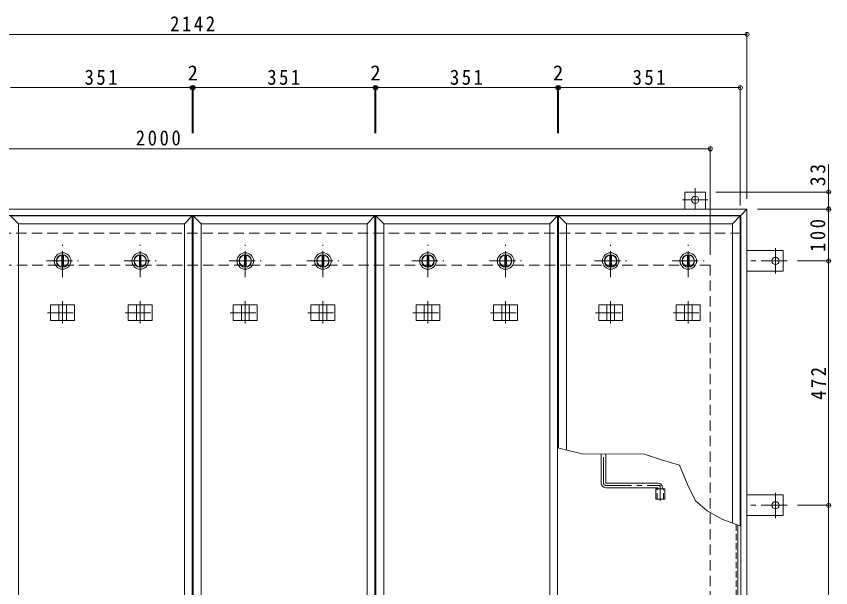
# Model space of a CAD drawing. Units: millimetres at full size, sheet at 1:10. Extents: x -2685 to 2761, y -1962 to 1902.
# Drawn here: x -1675 to -101, y 644 to 1748 of the extents above; entities that cross this region are included whole.
import ezdxf
from ezdxf.enums import TextEntityAlignment as Align

# ---------------------------------------------------------------- set-up
doc = ezdxf.new("R2010")
doc.units = ezdxf.units.MM
doc.header["$LTSCALE"] = 10
doc.header["$PDMODE"] = 32
doc.header["$PDSIZE"] = 8
for name, pattern in [('CHAIN1', [8, 5, -1, 1, -1]), ('DASHED1', [1.8, 1.2, -0.6]), ('DASHED2', [3, 2, -1])]:
    doc.linetypes.add(name, pattern=pattern)
for name, color, linetype, lineweight in [('0-1_躯体', 2, 'DASHED2', 9), ('0-2_仕上', 4, 'Continuous', 9), ('0-3_建具', 4, 'Continuous', 9), ('0-5_寸法', 7, 'Continuous', 9), ('0-6_ハッチ', 6, 'Continuous', 9), ('0-A', 3, 'CHAIN1', 9), ('0-C', 2, 'Continuous', 9), ('0-E', 3, 'Continuous', 9), ('0-F', 7, 'Continuous', 9)]:
    doc.layers.add(name, color=color, linetype=linetype, lineweight=lineweight)
doc.styles.add('ＭＳ ゴシック', font='')
doc.styles.get('ＭＳ ゴシック').set_extended_font_data('MS Gothic')

msp = doc.modelspace()

# ---------------------------------------------------------------- linework, layer by layer
at = {"layer": '0-1_躯体'}
for p, q in [((-274.54, 1329.7), (-2392.54, 1329.7)), ((-2333.54, 1267.7), (-333.54, 1267.7)), ((-333.54, -132.3), (-333.54, 1267.7))]:
    msp.add_line(p, q, dxfattribs=at)
at = {"layer": '0-2_仕上'}
for p, q in [((-1334.54, -227.3), (-1334.54, 1362.7)), ((-1332.54, -227.3), (-1332.54, 1362.7)), ((-981.54, -227.3), (-981.54, 1362.7)), ((-979.54, -227.3), (-979.54, 1362.7)), ((-628.54, -227.3), (-628.54, 1362.7)), ((-626.54, 914.51), (-626.54, 1362.7)), ((-275.54, 763.47), (-275.54, 1362.7)), ((-1670.54, -212.3), (-1670.54, 1347.7)), ((-1349.54, -212.3), (-1349.54, 1347.7)), ((-1317.54, -212.3), (-1317.54, 1347.7)), ((-996.54, -212.3), (-996.54, 1347.7)), ((-964.54, -212.3), (-964.54, 1347.7)), ((-643.54, -212.3), (-643.54, 1347.7)), ((-611.54, 910.82), (-611.54, 1347.7)), ((-290.54, 769.28), (-290.54, 1347.7))]:
    msp.add_line(p, q, dxfattribs=at)
at = {"layer": '0-2_仕上', "color": 3, "linetype": 'DASHED1'}
for p, q in [((-436.39, 815.2), (-436.39, 835.2)), ((-423.69, 815.2), (-423.69, 835.2))]:
    msp.add_line(p, q, dxfattribs=at)
at = {"layer": '0-2_仕上', "color": 3}
for p, q in [((-421.39, 815.2), (-421.39, 835.2)), ((-438.69, 815.2), (-421.39, 815.2))]:
    msp.add_line(p, q, dxfattribs=at)
at = {"layer": '0-2_仕上'}
for points in [[(-1670.54, 1347.7), (-1685.54, 1362.7), (-1334.54, 1362.7)], [(-1670.54, 1347.7), (-1349.54, 1347.7), (-1334.54, 1362.7)], [(-1317.54, 1347.7), (-1332.54, 1362.7), (-981.54, 1362.7)], [(-1317.54, 1347.7), (-996.54, 1347.7), (-981.54, 1362.7)], [(-964.54, 1347.7), (-979.54, 1362.7), (-628.54, 1362.7)], [(-964.54, 1347.7), (-643.54, 1347.7), (-628.54, 1362.7)], [(-611.54, 1347.7), (-626.54, 1362.7), (-275.54, 1362.7)], [(-611.54, 1347.7), (-290.54, 1347.7), (-275.54, 1362.7)]]:
    msp.add_lwpolyline(points, dxfattribs=at)
at = {"layer": '0-2_仕上', "color": 3}
msp.add_lwpolyline([(-438.69, 815.2), (-438.69, 835.2), (-421.39, 835.2)], dxfattribs=at)
at = {"layer": '0-3_建具', "color": 2}
for p, q in [((-262.54, 1375.7), (-2404.54, 1375.7)), ((-262.54, 1375.7), (-274.54, 1363.7)), ((-262.54, -240.3), (-262.54, 1375.7)), ((-274.54, 1363.7), (-2392.54, 1363.7)), ((-274.54, -228.3), (-274.54, 1363.7))]:
    msp.add_line(p, q, dxfattribs=at)
at = {"layer": '0-3_建具', "linetype": 'CHAIN1'}
for p, q in [((-1585.04, 1197.82), (-1585.04, 1154.58)), ((-1435.04, 1197.82), (-1435.04, 1154.58)), ((-1232.04, 1197.82), (-1232.04, 1154.58)), ((-1082.04, 1197.82), (-1082.04, 1154.58)), ((-879.04, 1197.82), (-879.04, 1154.58)), ((-729.04, 1197.82), (-729.04, 1154.58)), ((-526.04, 1197.82), (-526.04, 1154.58)), ((-376.04, 1197.82), (-376.04, 1154.58)), ((-1614.45, 1175.7), (-1555.63, 1175.7)), ((-1464.45, 1175.7), (-1405.63, 1175.7)), ((-1261.45, 1175.7), (-1202.63, 1175.7)), ((-1111.45, 1175.7), (-1052.63, 1175.7)), ((-908.45, 1175.7), (-849.63, 1175.7)), ((-758.45, 1175.7), (-699.63, 1175.7)), ((-555.45, 1175.7), (-496.63, 1175.7)), ((-405.45, 1175.7), (-346.63, 1175.7))]:
    msp.add_line(p, q, dxfattribs=at)
at = {"layer": '0-3_建具'}
for p, q in [((-1608.13, 1190.7), (-1608.13, 1160.7)), ((-1608.13, 1190.7), (-1561.96, 1190.7)), ((-1592.54, 1190.7), (-1592.54, 1160.7)), ((-1577.54, 1190.7), (-1577.54, 1160.7)), ((-1561.96, 1190.7), (-1561.96, 1160.7)), ((-1458.13, 1190.7), (-1458.13, 1160.7)), ((-1458.13, 1190.7), (-1411.96, 1190.7)), ((-1442.54, 1190.7), (-1442.54, 1160.7)), ((-1427.54, 1190.7), (-1427.54, 1160.7)), ((-1411.96, 1190.7), (-1411.96, 1160.7)), ((-1255.13, 1190.7), (-1255.13, 1160.7)), ((-1255.13, 1190.7), (-1208.96, 1190.7)), ((-1239.54, 1190.7), (-1239.54, 1160.7)), ((-1224.54, 1190.7), (-1224.54, 1160.7)), ((-1208.96, 1190.7), (-1208.96, 1160.7)), ((-1105.13, 1190.7), (-1105.13, 1160.7)), ((-1105.13, 1190.7), (-1058.96, 1190.7)), ((-1089.54, 1190.7), (-1089.54, 1160.7)), ((-1074.54, 1190.7), (-1074.54, 1160.7)), ((-1058.96, 1190.7), (-1058.96, 1160.7)), ((-902.13, 1190.7), (-902.13, 1160.7)), ((-902.13, 1190.7), (-855.96, 1190.7)), ((-886.54, 1190.7), (-886.54, 1160.7)), ((-871.54, 1190.7), (-871.54, 1160.7)), ((-855.96, 1190.7), (-855.96, 1160.7)), ((-752.13, 1190.7), (-752.13, 1160.7)), ((-752.13, 1190.7), (-705.96, 1190.7)), ((-736.54, 1190.7), (-736.54, 1160.7)), ((-721.54, 1190.7), (-721.54, 1160.7)), ((-705.96, 1190.7), (-705.96, 1160.7)), ((-549.13, 1190.7), (-549.13, 1160.7)), ((-549.13, 1190.7), (-502.96, 1190.7)), ((-533.54, 1190.7), (-533.54, 1160.7)), ((-518.54, 1190.7), (-518.54, 1160.7)), ((-502.96, 1190.7), (-502.96, 1160.7)), ((-399.13, 1190.7), (-399.13, 1160.7)), ((-399.13, 1190.7), (-352.96, 1190.7)), ((-383.54, 1190.7), (-383.54, 1160.7)), ((-368.54, 1190.7), (-368.54, 1160.7)), ((-352.96, 1190.7), (-352.96, 1160.7)), ((-1608.13, 1160.7), (-1561.96, 1160.7)), ((-1458.13, 1160.7), (-1411.96, 1160.7)), ((-1255.13, 1160.7), (-1208.96, 1160.7)), ((-1105.13, 1160.7), (-1058.96, 1160.7)), ((-902.13, 1160.7), (-855.96, 1160.7)), ((-752.13, 1160.7), (-705.96, 1160.7)), ((-549.13, 1160.7), (-502.96, 1160.7)), ((-399.13, 1160.7), (-352.96, 1160.7))]:
    msp.add_line(p, q, dxfattribs=at)
at = {"layer": '0-5_寸法'}
for p, q in [((-104.77, 1408.9), (-104.77, 1462.66)), ((-580.73, 903.24), (-628.54, 915)), ((-460.58, 902.52), (-580.73, 903.24)), ((-428.02, 891.72), (-460.58, 902.52)), ((-393.06, 881.03), (-428.02, 891.72)), ((-377.24, 843.57), (-393.06, 881.03)), ((-361.89, 812.12), (-377.24, 843.57)), ((-339.32, 792.88), (-361.89, 812.12)), ((-309.09, 776.46), (-339.32, 792.88)), ((-274.54, 763.09), (-309.09, 776.46))]:
    msp.add_line(p, q, dxfattribs=at)
at = {"layer": '0-6_ハッチ'}
for p, q in [((-544.54, 846.7), (-544.54, 903.03)), ((-535.54, 847.7), (-535.54, 902.97)), ((-435.54, 837.7), (-535.54, 837.7)), ((-534.54, 846.7), (-434.54, 846.7)), ((-434.54, 836.7), (-434.54, 835.2)), ((-425.54, 837.7), (-425.54, 835.2))]:
    msp.add_line(p, q, dxfattribs=at)
at = {"layer": '0-6_ハッチ', "linetype": 'CHAIN1'}
for p, q in [((-540.04, 846.71), (-540.04, 903)), ((-535.53, 842.2), (-430.04, 842.2)), ((-430.04, 812.31), (-430.04, 842.2))]:
    msp.add_line(p, q, dxfattribs=at)
at = {"layer": '0-6_ハッチ'}
for centre, radius, start, end in [((-535.54, 846.7), 9, 180, 270), ((-534.54, 847.7), 1, 180, 270), ((-435.54, 836.7), 1, 0, 90), ((-434.54, 837.7), 9, 0, 90)]:
    msp.add_arc(centre, radius, start, end, dxfattribs=at)
at = {"layer": '0-6_ハッチ', "linetype": 'CHAIN1'}
for centre, radius, start, end in [((-535.53, 846.71), 4.51, 180, 270), ((-434.54, 837.7), 4.5, 0, 89.70431)]:
    msp.add_arc(centre, radius, start, end, dxfattribs=at)
at = {"layer": '0-A', "linetype": 'DASHED1'}
msp.add_line((-283.24, 766.45), (-283.24, -182.6), dxfattribs=at)
at = {"layer": '0-A', "linetype": 'Continuous'}
msp.add_line((-280.04, -185.8), (-280.04, 765.22), dxfattribs=at)
at = {"layer": '0-C', "linetype": 'CHAIN1'}
for p, q in [((-1585.04, 1244.7), (-1585.04, 1306.7)), ((-1435.04, 1244.7), (-1435.04, 1306.7)), ((-1232.04, 1244.7), (-1232.04, 1306.7)), ((-1082.04, 1244.7), (-1082.04, 1306.7)), ((-879.04, 1244.7), (-879.04, 1306.7)), ((-729.04, 1244.7), (-729.04, 1306.7)), ((-526.04, 1244.7), (-526.04, 1306.7)), ((-376.04, 1244.7), (-376.04, 1306.7)), ((-1616.04, 1275.7), (-1554.04, 1275.7)), ((-1466.04, 1275.7), (-1404.04, 1275.7)), ((-1263.04, 1275.7), (-1201.04, 1275.7)), ((-1113.04, 1275.7), (-1051.04, 1275.7)), ((-910.04, 1275.7), (-848.04, 1275.7)), ((-760.04, 1275.7), (-698.04, 1275.7)), ((-557.04, 1275.7), (-495.04, 1275.7)), ((-407.04, 1275.7), (-345.04, 1275.7))]:
    msp.add_line(p, q, dxfattribs=at)
at = {"layer": '0-C'}
for p, q in [((-1586.54, 1287.1), (-1586.54, 1264.3)), ((-1583.54, 1287.1), (-1583.54, 1264.3)), ((-1436.54, 1287.1), (-1436.54, 1264.3)), ((-1433.54, 1287.1), (-1433.54, 1264.3)), ((-1233.54, 1287.1), (-1233.54, 1264.3)), ((-1230.54, 1287.1), (-1230.54, 1264.3)), ((-1083.54, 1287.1), (-1083.54, 1264.3)), ((-1080.54, 1287.1), (-1080.54, 1264.3)), ((-880.54, 1287.1), (-880.54, 1264.3)), ((-877.54, 1287.1), (-877.54, 1264.3)), ((-730.54, 1287.1), (-730.54, 1264.3)), ((-727.54, 1287.1), (-727.54, 1264.3)), ((-527.54, 1287.1), (-527.54, 1264.3)), ((-524.54, 1287.1), (-524.54, 1264.3)), ((-377.54, 1287.1), (-377.54, 1264.3)), ((-374.54, 1287.1), (-374.54, 1264.3))]:
    msp.add_line(p, q, dxfattribs=at)
for centre, radius in [((-1585.04, 1275.7), 16), ((-1435.04, 1275.7), 16), ((-1232.04, 1275.7), 16), ((-1082.04, 1275.7), 16), ((-879.04, 1275.7), 16), ((-729.04, 1275.7), 16), ((-526.04, 1275.7), 16), ((-376.04, 1275.7), 16), ((-1585.04, 1275.7), 12), ((-1585.04, 1275.7), 11.5), ((-1435.04, 1275.7), 12), ((-1435.04, 1275.7), 11.5), ((-1232.04, 1275.7), 12), ((-1232.04, 1275.7), 11.5), ((-1082.04, 1275.7), 12), ((-1082.04, 1275.7), 11.5), ((-879.04, 1275.7), 12), ((-879.04, 1275.7), 11.5), ((-729.04, 1275.7), 12), ((-729.04, 1275.7), 11.5), ((-526.04, 1275.7), 12), ((-526.04, 1275.7), 11.5), ((-376.04, 1275.7), 12), ((-376.04, 1275.7), 11.5)]:
    msp.add_circle(centre, radius, dxfattribs=at)
at = {"layer": '0-E'}
for p, q in [((-382.54, 1408.9), (-342.54, 1408.9)), ((-382.54, 1375.7), (-382.54, 1408.9)), ((-342.54, 1375.7), (-342.54, 1408.9)), ((-262.54, 1295.7), (-192.34, 1295.7)), ((-192.34, 1295.7), (-192.34, 1255.7)), ((-262.54, 1255.7), (-192.34, 1255.7)), ((-262.54, 823.7), (-192.34, 823.7)), ((-192.34, 783.7), (-192.34, 823.7)), ((-262.54, 783.7), (-192.34, 783.7))]:
    msp.add_line(p, q, dxfattribs=at)
at = {"layer": '0-E', "linetype": 'CHAIN1'}
for p, q in [((-362.54, 1416.06), (-362.54, 1375.9)), ((-387.38, 1393.9), (-338.5, 1393.9)), ((-207.34, 1300.54), (-207.34, 1251.66)), ((-185.18, 1275.7), (-262.54, 1275.7)), ((-207.34, 778.86), (-207.34, 827.75)), ((-185.18, 803.7), (-262.54, 803.7))]:
    msp.add_line(p, q, dxfattribs=at)
at = {"layer": '0-E'}
for centre in [(-362.54, 1393.9), (-207.34, 1275.7), (-207.34, 803.7)]:
    msp.add_circle(centre, 7, dxfattribs=at)
at = {"layer": '0-F'}
for p, q in [((-262.54, 1716.41), (-262.54, 1395.7)), ((-2404.54, 1713.41), (-262.54, 1713.41)), ((-1685.54, 1610.62), (-1334.54, 1610.62)), ((-1334.54, 1613.62), (-1334.54, 1522.46)), ((-1334.54, 1610.62), (-1332.54, 1610.62)), ((-1332.54, 1613.62), (-1332.54, 1522.46)), ((-1332.54, 1610.62), (-981.54, 1610.62)), ((-981.54, 1613.62), (-981.54, 1522.46)), ((-981.54, 1610.62), (-979.54, 1610.62)), ((-979.54, 1613.62), (-979.54, 1522.46)), ((-979.54, 1610.62), (-628.54, 1610.62)), ((-628.54, 1613.62), (-628.54, 1522.46)), ((-628.54, 1610.62), (-626.54, 1610.62)), ((-626.54, 1613.62), (-626.54, 1522.46)), ((-626.54, 1610.62), (-275.54, 1610.62)), ((-275.54, 1613.62), (-275.54, 1382.7)), ((-333.54, 1495.42), (-333.54, 1287.7)), ((-2333.54, 1492.42), (-333.54, 1492.42)), ((-101.77, 1408.9), (-322.54, 1408.9)), ((-104.77, 1375.7), (-104.77, 1408.9)), ((-101.77, 1375.7), (-242.54, 1375.7)), ((-104.77, 1375.7), (-104.77, 1275.7)), ((-101.77, 1275.7), (-165.18, 1275.7)), ((-104.77, 1275.7), (-104.77, 803.7)), ((-101.77, 803.7), (-165.18, 803.7)), ((-104.77, 803.7), (-104.77, 331.7))]:
    msp.add_line(p, q, dxfattribs=at)
for p in [(-262.54, 1713.41), (-1334.54, 1610.62), (-1332.54, 1610.62), (-981.54, 1610.62), (-979.54, 1610.62), (-628.54, 1610.62), (-626.54, 1610.62), (-275.54, 1610.62), (-333.54, 1492.42), (-104.77, 1408.9), (-104.77, 1375.7), (-104.77, 1275.7), (-104.77, 803.7)]:
    msp.add_point(p, dxfattribs=at)

# ---------------------------------------------------------------- texts
at = {"layer": '0-F', "color": 2, "style": 'ＭＳ ゴシック'}
for p in [(-1343.54, 1615.62), (-990.54, 1615.62), (-637.54, 1615.62)]:
    msp.add_text('2', height=29.33, dxfattribs=at).set_placement(p, align=Align.BOTTOM_LEFT)
at = {"layer": '0-F', "color": 2, "char_height": 29.33, "attachment_point": 7, "style": 'ＭＳ ゴシック'}
for s, insert in [('\\T1.28;\\W0.9;2142', (-1377.29, 1719.41)), ('\\T1.27;\\W0.9;351', (-1542.54, 1615.62)), ('\\T1.27;\\W0.9;351', (-1189.54, 1615.62)), ('\\T1.27;\\W0.9;351', (-836.54, 1615.62)), ('\\T1.27;\\W0.9;351', (-483.54, 1615.62)), ('\\T1.28;\\W0.9;2000', (-1443.61, 1498.42))]:
    msp.add_mtext(s, dxfattribs=dict(at, insert=insert))
at = {"layer": '0-F', "color": 2, "char_height": 29.33, "attachment_point": 7, "rotation": 90, "style": 'ＭＳ ゴシック'}
for s, insert in [('\\T1.27;\\W0.95;33', (-110.77, 1420.16)), ('\\T1.27;\\W0.9;100', (-110.77, 1293.2)), ('\\T1.27;\\W0.9;472', (-109.77, 1007.2))]:
    msp.add_mtext(s, dxfattribs=dict(at, insert=insert))

doc.saveas('drawing.dxf')
